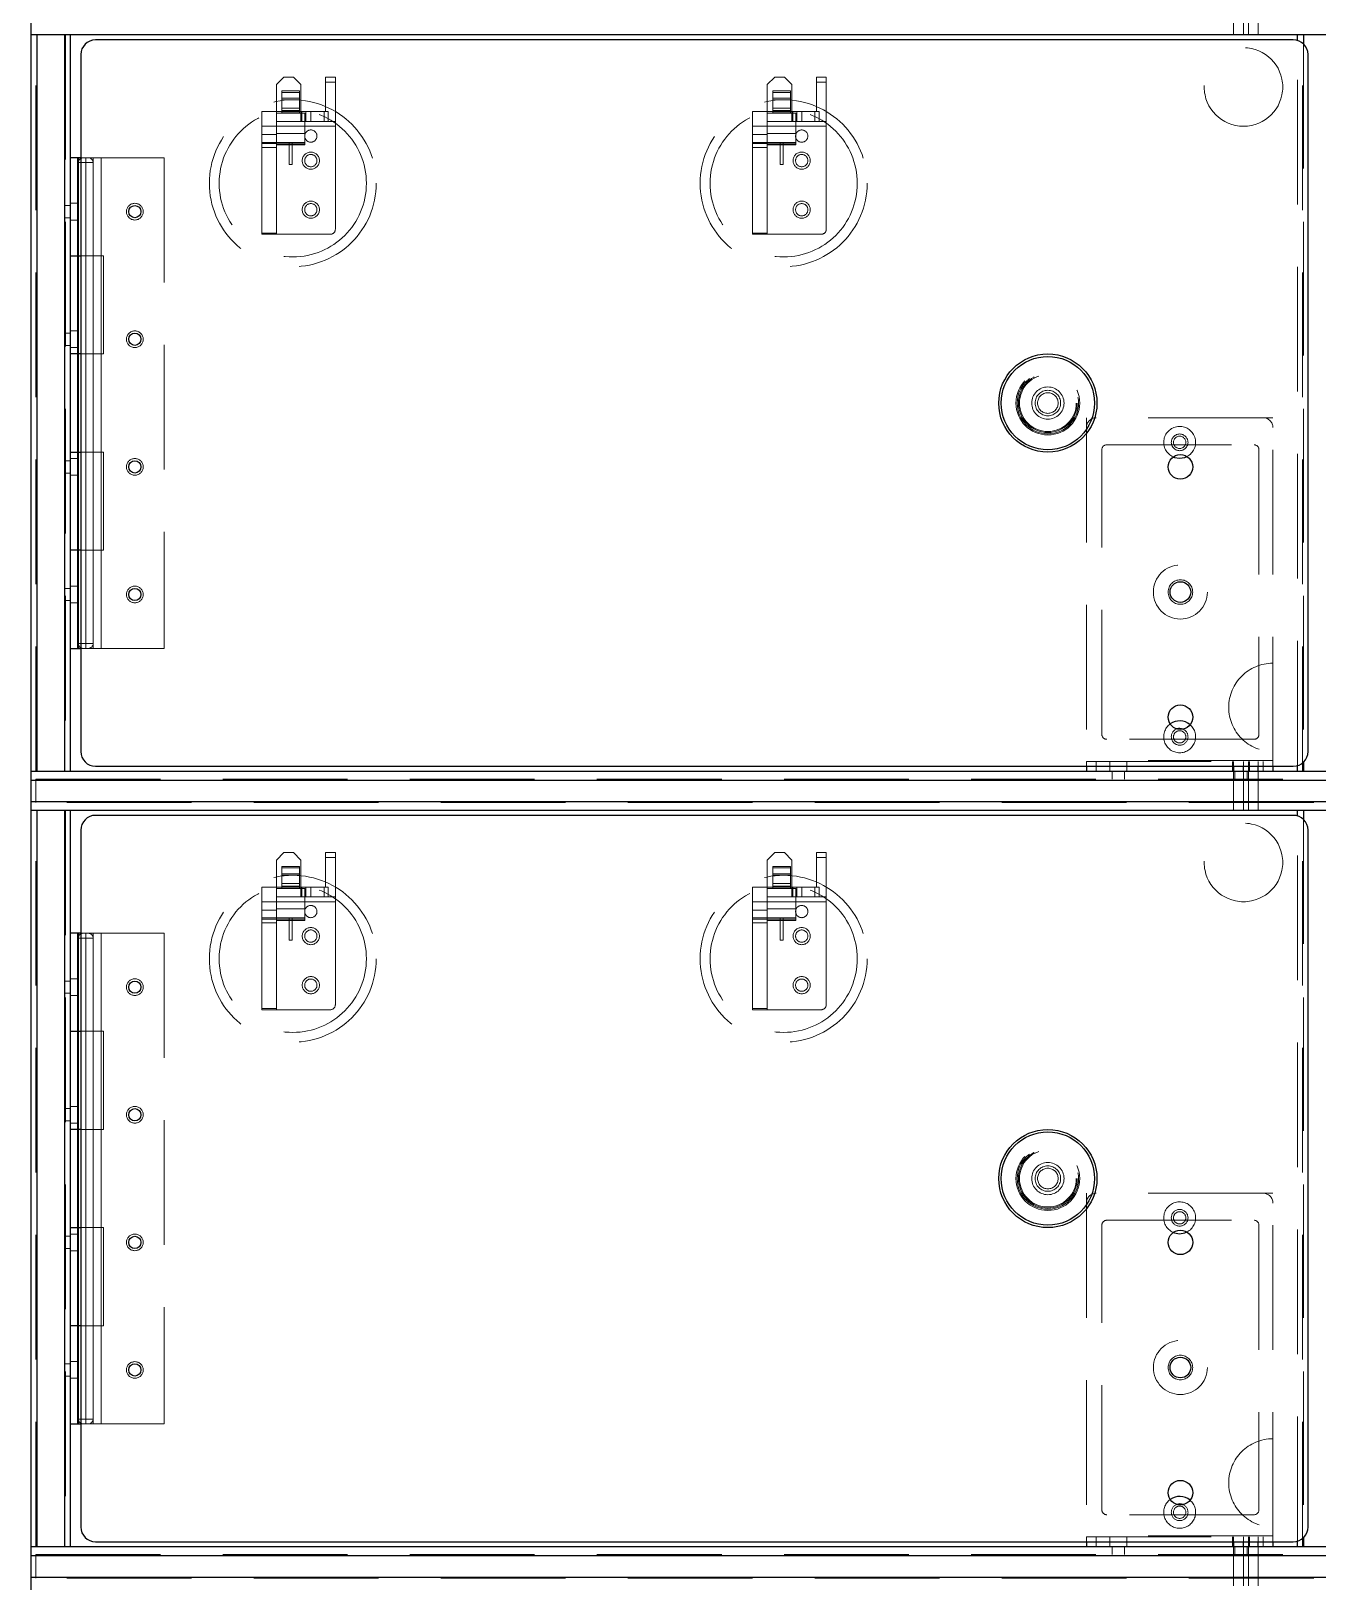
# Model space of a CAD drawing. Header units: millimetres. Extents: x 108 to 5832, y 144 to 4056.
# Drawn here: x 1469.8 to 1732, y 1288.6 to 1604.6 of the extents above; entities that cross this region are included whole.
import ezdxf

# ---------------------------------------------------------------- set-up
doc = ezdxf.new("R2010")
doc.units = ezdxf.units.MM
doc.header["$LTSCALE"] = 20
doc.linetypes.add('HIDDEN', pattern=[1.905, 1.27, -0.635])

msp = doc.modelspace()

# ---------------------------------------------------------------- linework, layer by layer
at = {"color": 7, "linetype": 'Continuous', "lineweight": 25}
for p, q in [((1469.8, 1131.81), (1469.8, 1767.81)), ((2759.8, 1603.81), (1469.8, 1603.81)), ((1471, 1603.81), (1471, 1453.81)), ((1476.6, 1603.81), (1476.6, 1453.81)), ((1477.8, 1603.81), (1477.8, 1578.81)), ((1726.95, 1602.81), (1482.95, 1602.81)), ((1727.8, 1602.69), (1727.8, 1603.81)), ((1479.95, 1599.81), (1479.95, 1457.81)), ((1729.95, 1457.81), (1729.95, 1599.81)), ((1477.8, 1578.81), (1477.8, 1558.81)), ((1479.95, 1578.81), (1477.8, 1578.81)), ((1477.8, 1558.81), (1479.95, 1558.81)), ((1477.8, 1558.81), (1477.8, 1538.81)), ((1477.8, 1538.81), (1477.8, 1518.81)), ((1479.95, 1538.81), (1477.8, 1538.81)), ((1477.8, 1518.81), (1479.95, 1518.81)), ((1477.8, 1518.81), (1477.8, 1498.81)), ((1477.8, 1498.81), (1477.8, 1478.81)), ((1479.95, 1498.81), (1477.8, 1498.81)), ((1477.8, 1478.81), (1479.95, 1478.81)), ((1477.8, 1478.81), (1477.8, 1453.81)), ((1469.8, 1453.81), (2759.8, 1453.81)), ((1482.95, 1454.81), (1726.95, 1454.81)), ((1684.8, 1454.81), (1684.8, 1453.81)), ((1714.8, 1454.81), (1714.8, 1453.81)), ((1716.8, 1453.81), (1716.8, 1454.81)), ((1717.8, 1454.81), (1717.8, 1453.81)), ((1719.8, 1453.81), (1719.8, 1454.81)), ((1722.8, 1454.81), (1722.8, 1453.81)), ((1727.8, 1453.81), (1727.8, 1454.94)), ((1469.8, 1452.01), (2759.8, 1452.01)), ((1469.8, 1447.61), (2759.8, 1447.61)), ((2759.8, 1445.81), (1469.8, 1445.81)), ((1471, 1445.81), (1471, 1295.81)), ((1476.6, 1445.81), (1476.6, 1295.81)), ((1477.8, 1445.81), (1477.8, 1420.81)), ((1726.95, 1444.81), (1482.95, 1444.81)), ((1727.8, 1444.69), (1727.8, 1445.81)), ((1479.95, 1441.81), (1479.95, 1299.81)), ((1729.95, 1299.81), (1729.95, 1441.81)), ((1477.8, 1420.81), (1477.8, 1400.81)), ((1479.95, 1420.81), (1477.8, 1420.81)), ((1477.8, 1400.81), (1479.95, 1400.81)), ((1477.8, 1400.81), (1477.8, 1380.81)), ((1477.8, 1380.81), (1477.8, 1360.81)), ((1479.95, 1380.81), (1477.8, 1380.81)), ((1477.8, 1360.81), (1479.95, 1360.81)), ((1477.8, 1360.81), (1477.8, 1340.81)), ((1477.8, 1340.81), (1477.8, 1320.81)), ((1479.95, 1340.81), (1477.8, 1340.81)), ((1477.8, 1320.81), (1479.95, 1320.81)), ((1477.8, 1320.81), (1477.8, 1295.81)), ((1469.8, 1295.81), (2759.8, 1295.81)), ((1482.95, 1296.81), (1726.95, 1296.81)), ((1684.8, 1296.81), (1684.8, 1295.81)), ((1714.8, 1296.81), (1714.8, 1295.81)), ((1716.8, 1295.81), (1716.8, 1296.81)), ((1717.8, 1296.81), (1717.8, 1295.81)), ((1719.8, 1295.81), (1719.8, 1296.81)), ((1722.8, 1296.81), (1722.8, 1295.81)), ((1727.8, 1295.81), (1727.8, 1296.94)), ((1469.8, 1294.01), (2759.8, 1294.01)), ((1469.8, 1289.61), (2759.8, 1289.61))]:
    msp.add_line(p, q, dxfattribs=at)
at = {"color": 1, "linetype": 'HIDDEN', "lineweight": 18}
for p, q in [((1714.8, 1611.81), (1714.8, 1603.81)), ((1716.8, 1603.81), (1716.8, 1611.81)), ((1717.8, 1611.81), (1717.8, 1603.81)), ((1719.8, 1603.81), (1719.8, 1611.81)), ((1470.8, 1453.81), (1470.8, 1603.81)), ((1471, 1603.81), (1471, 1453.81)), ((1476.6, 1453.81), (1476.6, 1603.81)), ((1476.8, 1603.81), (1476.8, 1453.81)), ((1727.8, 1454.94), (1727.8, 1602.69)), ((1728.8, 1453.81), (1728.8, 1603.81)), ((1729, 1603.81), (1729, 1453.81)), ((1729, 1602), (1729, 1455.62)), ((1521.3, 1595.21), (1519.8, 1593.71)), ((1519.8, 1593.71), (1519.8, 1586.21)), ((1521.3, 1595.21), (1523.3, 1595.21)), ((1524.8, 1593.71), (1523.3, 1595.21)), ((1524.8, 1593.71), (1524.8, 1586.21)), ((1529.8, 1594.21), (1529.8, 1595.21)), ((1529.8, 1595.21), (1531.8, 1595.21)), ((1529.8, 1588.21), (1529.8, 1594.21)), ((1531.8, 1594.21), (1529.8, 1594.21)), ((1531.8, 1595.21), (1531.8, 1594.21)), ((1531.8, 1586.21), (1531.8, 1594.21)), ((1621.3, 1595.21), (1619.8, 1593.71)), ((1619.8, 1593.71), (1619.8, 1586.21)), ((1621.3, 1595.21), (1623.3, 1595.21)), ((1624.8, 1593.71), (1623.3, 1595.21)), ((1624.8, 1593.71), (1624.8, 1586.21)), ((1629.8, 1594.21), (1629.8, 1595.21)), ((1629.8, 1595.21), (1631.8, 1595.21)), ((1629.8, 1588.21), (1629.8, 1594.21)), ((1631.8, 1594.21), (1629.8, 1594.21)), ((1631.8, 1595.21), (1631.8, 1594.21)), ((1631.8, 1586.21), (1631.8, 1594.21)), ((1520.9, 1592.41), (1524.5, 1592.41)), ((1520.9, 1592.12), (1520.9, 1592.41)), ((1520.9, 1592.12), (1524.5, 1592.12)), ((1520.9, 1590.91), (1520.9, 1592.12)), ((1520.9, 1590.62), (1520.9, 1590.91)), ((1520.9, 1590.91), (1524.5, 1590.91)), ((1520.9, 1590.62), (1524.5, 1590.62)), ((1520.9, 1588.15), (1520.9, 1590.62)), ((1524.5, 1592.12), (1524.5, 1592.41)), ((1524.5, 1590.91), (1524.5, 1592.12)), ((1524.5, 1590.62), (1524.5, 1590.91)), ((1524.5, 1588.15), (1524.5, 1590.62)), ((1620.9, 1592.41), (1624.5, 1592.41)), ((1620.9, 1592.12), (1620.9, 1592.41)), ((1620.9, 1592.12), (1624.5, 1592.12)), ((1620.9, 1590.91), (1620.9, 1592.12)), ((1620.9, 1590.62), (1620.9, 1590.91)), ((1620.9, 1590.91), (1624.5, 1590.91)), ((1620.9, 1590.62), (1624.5, 1590.62)), ((1620.9, 1588.15), (1620.9, 1590.62)), ((1624.5, 1592.12), (1624.5, 1592.41)), ((1624.5, 1590.91), (1624.5, 1592.12)), ((1624.5, 1590.62), (1624.5, 1590.91)), ((1624.5, 1588.15), (1624.5, 1590.62)), ((1516.8, 1588.21), (1516.8, 1581.68)), ((1519.8, 1588.21), (1516.8, 1588.21)), ((1524.8, 1588.21), (1519.8, 1588.21)), ((1519.8, 1587.91), (1525.6, 1587.91)), ((1524.5, 1588.91), (1520.9, 1588.91)), ((1520.9, 1588.41), (1524.5, 1588.41)), ((1520.9, 1588.15), (1524.5, 1588.15)), ((1520.9, 1587.91), (1520.9, 1588.15)), ((1524.5, 1587.91), (1524.5, 1588.15)), ((1524.8, 1588.21), (1524.97, 1588.21)), ((1524.97, 1588.21), (1524.97, 1586.21)), ((1524.97, 1588.21), (1529.51, 1588.21)), ((1525.6, 1581.91), (1525.6, 1587.91)), ((1525.8, 1588.21), (1525.8, 1586.21)), ((1526.8, 1586.21), (1526.8, 1588.21)), ((1529.51, 1586.21), (1529.51, 1588.21)), ((1529.51, 1588.21), (1530.34, 1588.21)), ((1530.34, 1588.21), (1530.34, 1586.21)), ((1616.8, 1588.21), (1616.8, 1581.68)), ((1619.8, 1588.21), (1616.8, 1588.21)), ((1624.8, 1588.21), (1619.8, 1588.21)), ((1619.8, 1587.91), (1625.6, 1587.91)), ((1624.5, 1588.91), (1620.9, 1588.91)), ((1620.9, 1588.41), (1624.5, 1588.41)), ((1620.9, 1588.15), (1624.5, 1588.15)), ((1620.9, 1587.91), (1620.9, 1588.15)), ((1624.5, 1587.91), (1624.5, 1588.15)), ((1624.8, 1588.21), (1624.97, 1588.21)), ((1624.97, 1588.21), (1624.97, 1586.21)), ((1624.97, 1588.21), (1629.51, 1588.21)), ((1625.6, 1581.91), (1625.6, 1587.91)), ((1625.8, 1588.21), (1625.8, 1586.21)), ((1626.8, 1586.21), (1626.8, 1588.21)), ((1629.51, 1586.21), (1629.51, 1588.21)), ((1629.51, 1588.21), (1630.34, 1588.21)), ((1630.34, 1588.21), (1630.34, 1586.21)), ((1516.8, 1585.21), (1519.8, 1585.21)), ((1519.8, 1583.51), (1516.8, 1583.51)), ((1519.8, 1586.21), (1524.8, 1586.21)), ((1519.8, 1581.68), (1519.8, 1586.21)), ((1531.8, 1585.21), (1519.8, 1585.21)), ((1525.6, 1583.76), (1519.8, 1583.76)), ((1524.97, 1586.21), (1524.8, 1586.21)), ((1529.51, 1586.21), (1524.97, 1586.21)), ((1530.34, 1586.21), (1529.51, 1586.21)), ((1531.8, 1586.21), (1530.34, 1586.21)), ((1531.8, 1586.21), (1531.8, 1585.21)), ((1531.8, 1564.21), (1531.8, 1585.21)), ((1616.8, 1585.21), (1619.8, 1585.21)), ((1619.8, 1583.51), (1616.8, 1583.51)), ((1619.8, 1586.21), (1624.8, 1586.21)), ((1619.8, 1581.68), (1619.8, 1586.21)), ((1631.8, 1585.21), (1619.8, 1585.21)), ((1625.6, 1583.76), (1619.8, 1583.76)), ((1624.97, 1586.21), (1624.8, 1586.21)), ((1629.51, 1586.21), (1624.97, 1586.21)), ((1630.34, 1586.21), (1629.51, 1586.21)), ((1631.8, 1586.21), (1630.34, 1586.21)), ((1631.8, 1586.21), (1631.8, 1585.21)), ((1631.8, 1564.21), (1631.8, 1585.21)), ((1516.8, 1581.91), (1519.8, 1581.91)), ((1516.8, 1581.68), (1519.8, 1581.68)), ((1516.8, 1580.91), (1516.8, 1581.68)), ((1519.8, 1580.91), (1516.8, 1580.91)), ((1516.8, 1563.45), (1516.8, 1580.91)), ((1519.8, 1581.91), (1525.6, 1581.91)), ((1519.8, 1581.68), (1519.8, 1580.91)), ((1519.8, 1581.66), (1525.6, 1581.66)), ((1525.6, 1581.41), (1519.8, 1581.41)), ((1519.8, 1563.45), (1519.8, 1580.91)), ((1522.4, 1577.41), (1522.4, 1581.91)), ((1523, 1577.41), (1523, 1581.91)), ((1525.6, 1581.41), (1525.6, 1581.91)), ((1616.8, 1581.91), (1619.8, 1581.91)), ((1616.8, 1581.68), (1619.8, 1581.68)), ((1616.8, 1580.91), (1616.8, 1581.68)), ((1619.8, 1580.91), (1616.8, 1580.91)), ((1616.8, 1563.45), (1616.8, 1580.91)), ((1619.8, 1581.91), (1625.6, 1581.91)), ((1619.8, 1581.68), (1619.8, 1580.91)), ((1619.8, 1581.66), (1625.6, 1581.66)), ((1625.6, 1581.41), (1619.8, 1581.41)), ((1619.8, 1563.45), (1619.8, 1580.91)), ((1622.4, 1577.41), (1622.4, 1581.91)), ((1623, 1577.41), (1623, 1581.91)), ((1625.6, 1581.41), (1625.6, 1581.91)), ((1479.3, 1578.81), (1479.3, 1558.81)), ((1479.45, 1578.81), (1479.45, 1558.81)), ((1479.45, 1577.81), (1482.45, 1577.81)), ((1479.45, 1577.81), (1479.45, 1479.81)), ((1480.95, 1578.81), (1479.95, 1578.81)), ((1480.95, 1558.81), (1480.95, 1578.81)), ((1480.95, 1578.81), (1496.95, 1578.81)), ((1482.45, 1558.81), (1482.45, 1578.81)), ((1482.45, 1479.81), (1482.45, 1577.81)), ((1484.1, 1558.81), (1484.1, 1578.81)), ((1496.95, 1578.81), (1496.95, 1478.81)), ((1522.4, 1577.41), (1523, 1577.41)), ((1622.4, 1577.41), (1623, 1577.41)), ((1477.8, 1569.06), (1476.8, 1569.06)), ((1479.3, 1569.51), (1477.8, 1569.51)), ((1476.8, 1566.56), (1477.8, 1566.56)), ((1477.8, 1566.11), (1479.3, 1566.11)), ((1516.8, 1563.45), (1519.8, 1563.45)), ((1516.8, 1563.21), (1516.8, 1563.45)), ((1519.8, 1563.21), (1516.8, 1563.21)), ((1519.8, 1563.45), (1519.8, 1563.21)), ((1519.8, 1563.21), (1530.8, 1563.21)), ((1616.8, 1563.45), (1619.8, 1563.45)), ((1616.8, 1563.21), (1616.8, 1563.45)), ((1619.8, 1563.21), (1616.8, 1563.21)), ((1619.8, 1563.45), (1619.8, 1563.21)), ((1619.8, 1563.21), (1630.8, 1563.21)), ((1479.3, 1558.81), (1479.3, 1538.81)), ((1479.45, 1558.81), (1479.45, 1538.81)), ((1479.95, 1558.81), (1480.95, 1558.81)), ((1484.6, 1558.81), (1480.95, 1558.81)), ((1480.95, 1538.81), (1480.95, 1558.81)), ((1482.45, 1538.81), (1482.45, 1558.81)), ((1484.1, 1538.81), (1484.1, 1558.81)), ((1484.6, 1538.81), (1484.6, 1558.81)), ((1477.8, 1543.06), (1476.8, 1543.06)), ((1479.3, 1543.51), (1477.8, 1543.51)), ((1476.8, 1540.56), (1477.8, 1540.56)), ((1477.8, 1540.11), (1479.3, 1540.11)), ((1479.3, 1538.81), (1479.3, 1518.81)), ((1479.45, 1538.81), (1479.45, 1518.81)), ((1480.95, 1538.81), (1479.95, 1538.81)), ((1480.95, 1518.81), (1480.95, 1538.81)), ((1480.95, 1538.81), (1484.6, 1538.81)), ((1482.45, 1518.81), (1482.45, 1538.81)), ((1484.1, 1518.81), (1484.1, 1538.81)), ((1684.8, 1525.81), (1684.8, 1455.81)), ((1722.8, 1525.81), (1684.8, 1525.81)), ((1722.8, 1455.81), (1722.8, 1525.81)), ((1688.95, 1520.31), (1718.95, 1520.31)), ((1477.8, 1517.06), (1476.8, 1517.06)), ((1479.3, 1517.51), (1477.8, 1517.51)), ((1479.3, 1518.81), (1479.3, 1498.81)), ((1479.45, 1518.81), (1479.45, 1498.81)), ((1479.95, 1518.81), (1480.95, 1518.81)), ((1484.6, 1518.81), (1480.95, 1518.81)), ((1480.95, 1498.81), (1480.95, 1518.81)), ((1482.45, 1498.81), (1482.45, 1518.81)), ((1484.1, 1498.81), (1484.1, 1518.81)), ((1484.6, 1498.81), (1484.6, 1518.81)), ((1687.95, 1461.31), (1687.95, 1519.31)), ((1719.95, 1519.31), (1719.95, 1461.31)), ((1476.8, 1514.56), (1477.8, 1514.56)), ((1477.8, 1514.11), (1479.3, 1514.11)), ((1479.3, 1498.81), (1479.3, 1478.81)), ((1479.45, 1498.81), (1479.45, 1478.81)), ((1480.95, 1498.81), (1479.95, 1498.81)), ((1480.95, 1478.81), (1480.95, 1498.81)), ((1480.95, 1498.81), (1484.6, 1498.81)), ((1482.45, 1478.81), (1482.45, 1498.81)), ((1484.1, 1478.81), (1484.1, 1498.81)), ((1477.8, 1491.06), (1476.8, 1491.06)), ((1476.8, 1488.56), (1477.8, 1488.56)), ((1479.3, 1491.51), (1477.8, 1491.51)), ((1477.8, 1488.11), (1479.3, 1488.11)), ((1482.45, 1479.81), (1479.45, 1479.81)), ((1479.95, 1478.81), (1480.95, 1478.81)), ((1496.95, 1478.81), (1480.95, 1478.81)), ((1718.95, 1460.31), (1688.95, 1460.31)), ((1722.8, 1456.01), (1684.8, 1456.01)), ((1684.8, 1455.81), (1722.8, 1455.81)), ((1684.8, 1455.81), (1684.8, 1454.81)), ((1686.8, 1453.81), (1686.8, 1455.81)), ((1689.55, 1455.81), (1689.55, 1453.81)), ((1690.05, 1453.81), (1690.05, 1452.21)), ((1692.55, 1452.21), (1692.55, 1453.81)), ((1693.05, 1453.81), (1693.05, 1455.81)), ((1714.55, 1455.81), (1714.55, 1453.81)), ((1714.8, 1455.81), (1714.8, 1454.81)), ((1714.8, 1453.81), (1714.8, 1445.81)), ((1715.05, 1453.81), (1715.05, 1452.21)), ((1716.8, 1454.81), (1716.8, 1455.81)), ((1716.8, 1445.81), (1716.8, 1453.81)), ((1717.55, 1452.21), (1717.55, 1453.81)), ((1717.8, 1455.81), (1717.8, 1454.81)), ((1717.8, 1453.81), (1717.8, 1445.81)), ((1718.05, 1453.81), (1718.05, 1455.81)), ((1719.8, 1454.81), (1719.8, 1455.81)), ((1719.8, 1445.81), (1719.8, 1453.81)), ((1720.8, 1455.81), (1720.8, 1453.81)), ((1722.8, 1455.81), (1722.8, 1454.81)), ((1470.8, 1452.21), (2759.8, 1452.21)), ((1470.8, 1452.01), (1470.8, 1452.21)), ((1470.8, 1447.61), (1470.8, 1452.01)), ((2759.8, 1452.01), (1470.8, 1452.01)), ((1470.8, 1447.41), (1470.8, 1447.61)), ((1470.8, 1447.61), (2759.8, 1447.61)), ((2759.8, 1447.41), (1470.8, 1447.41)), ((1470.8, 1295.81), (1470.8, 1445.81)), ((1471, 1445.81), (1471, 1295.81)), ((1476.6, 1295.81), (1476.6, 1445.81)), ((1476.8, 1445.81), (1476.8, 1295.81)), ((1727.8, 1296.94), (1727.8, 1444.69)), ((1728.8, 1295.81), (1728.8, 1445.81)), ((1729, 1445.81), (1729, 1295.81)), ((1729, 1444), (1729, 1297.62)), ((1521.3, 1437.21), (1519.8, 1435.71)), ((1519.8, 1435.71), (1519.8, 1428.21)), ((1521.3, 1437.21), (1523.3, 1437.21)), ((1524.8, 1435.71), (1523.3, 1437.21)), ((1524.8, 1435.71), (1524.8, 1428.21)), ((1529.8, 1436.21), (1529.8, 1437.21)), ((1529.8, 1437.21), (1531.8, 1437.21)), ((1531.8, 1436.21), (1529.8, 1436.21)), ((1529.8, 1430.21), (1529.8, 1436.21)), ((1531.8, 1437.21), (1531.8, 1436.21)), ((1531.8, 1428.21), (1531.8, 1436.21)), ((1621.3, 1437.21), (1619.8, 1435.71)), ((1619.8, 1435.71), (1619.8, 1428.21)), ((1621.3, 1437.21), (1623.3, 1437.21)), ((1624.8, 1435.71), (1623.3, 1437.21)), ((1624.8, 1435.71), (1624.8, 1428.21)), ((1629.8, 1436.21), (1629.8, 1437.21)), ((1629.8, 1437.21), (1631.8, 1437.21)), ((1631.8, 1436.21), (1629.8, 1436.21)), ((1629.8, 1430.21), (1629.8, 1436.21)), ((1631.8, 1437.21), (1631.8, 1436.21)), ((1631.8, 1428.21), (1631.8, 1436.21)), ((1520.9, 1434.41), (1524.5, 1434.41)), ((1520.9, 1434.12), (1520.9, 1434.41)), ((1520.9, 1434.12), (1524.5, 1434.12)), ((1520.9, 1432.91), (1520.9, 1434.12)), ((1520.9, 1432.91), (1524.5, 1432.91)), ((1520.9, 1432.62), (1520.9, 1432.91)), ((1520.9, 1432.62), (1524.5, 1432.62)), ((1520.9, 1430.15), (1520.9, 1432.62)), ((1524.5, 1434.12), (1524.5, 1434.41)), ((1524.5, 1432.91), (1524.5, 1434.12)), ((1524.5, 1432.62), (1524.5, 1432.91)), ((1524.5, 1430.15), (1524.5, 1432.62)), ((1620.9, 1434.41), (1624.5, 1434.41)), ((1620.9, 1434.12), (1620.9, 1434.41)), ((1620.9, 1434.12), (1624.5, 1434.12)), ((1620.9, 1432.91), (1620.9, 1434.12)), ((1620.9, 1432.62), (1620.9, 1432.91)), ((1620.9, 1432.91), (1624.5, 1432.91)), ((1620.9, 1432.62), (1624.5, 1432.62)), ((1620.9, 1430.15), (1620.9, 1432.62)), ((1624.5, 1434.12), (1624.5, 1434.41)), ((1624.5, 1432.91), (1624.5, 1434.12)), ((1624.5, 1432.62), (1624.5, 1432.91)), ((1624.5, 1430.15), (1624.5, 1432.62)), ((1516.8, 1430.21), (1516.8, 1423.68)), ((1519.8, 1430.21), (1516.8, 1430.21)), ((1524.8, 1430.21), (1519.8, 1430.21)), ((1519.8, 1429.91), (1525.6, 1429.91)), ((1524.5, 1430.91), (1520.9, 1430.91)), ((1520.9, 1430.41), (1524.5, 1430.41)), ((1520.9, 1430.15), (1524.5, 1430.15)), ((1520.9, 1429.91), (1520.9, 1430.15)), ((1524.5, 1429.91), (1524.5, 1430.15)), ((1524.8, 1430.21), (1524.97, 1430.21)), ((1524.97, 1430.21), (1524.97, 1428.21)), ((1524.97, 1430.21), (1529.51, 1430.21)), ((1525.6, 1423.91), (1525.6, 1429.91)), ((1525.8, 1430.21), (1525.8, 1428.21)), ((1526.8, 1428.21), (1526.8, 1430.21)), ((1529.51, 1428.21), (1529.51, 1430.21)), ((1529.51, 1430.21), (1530.34, 1430.21)), ((1530.34, 1430.21), (1530.34, 1428.21)), ((1616.8, 1430.21), (1616.8, 1423.68)), ((1619.8, 1430.21), (1616.8, 1430.21)), ((1624.8, 1430.21), (1619.8, 1430.21)), ((1619.8, 1429.91), (1625.6, 1429.91)), ((1624.5, 1430.91), (1620.9, 1430.91)), ((1620.9, 1430.41), (1624.5, 1430.41)), ((1620.9, 1430.15), (1624.5, 1430.15)), ((1620.9, 1429.91), (1620.9, 1430.15)), ((1624.5, 1429.91), (1624.5, 1430.15)), ((1624.8, 1430.21), (1624.97, 1430.21)), ((1624.97, 1430.21), (1624.97, 1428.21)), ((1624.97, 1430.21), (1629.51, 1430.21)), ((1625.6, 1423.91), (1625.6, 1429.91)), ((1625.8, 1430.21), (1625.8, 1428.21)), ((1626.8, 1428.21), (1626.8, 1430.21)), ((1629.51, 1428.21), (1629.51, 1430.21)), ((1629.51, 1430.21), (1630.34, 1430.21)), ((1630.34, 1430.21), (1630.34, 1428.21)), ((1516.8, 1427.21), (1519.8, 1427.21)), ((1519.8, 1425.51), (1516.8, 1425.51)), ((1519.8, 1428.21), (1524.8, 1428.21)), ((1519.8, 1423.68), (1519.8, 1428.21)), ((1531.8, 1427.21), (1519.8, 1427.21)), ((1525.6, 1425.76), (1519.8, 1425.76)), ((1524.97, 1428.21), (1524.8, 1428.21)), ((1529.51, 1428.21), (1524.97, 1428.21)), ((1530.34, 1428.21), (1529.51, 1428.21)), ((1531.8, 1428.21), (1530.34, 1428.21)), ((1531.8, 1428.21), (1531.8, 1427.21)), ((1531.8, 1406.21), (1531.8, 1427.21)), ((1616.8, 1427.21), (1619.8, 1427.21)), ((1619.8, 1425.51), (1616.8, 1425.51)), ((1619.8, 1428.21), (1624.8, 1428.21)), ((1619.8, 1423.68), (1619.8, 1428.21)), ((1631.8, 1427.21), (1619.8, 1427.21)), ((1625.6, 1425.76), (1619.8, 1425.76)), ((1624.97, 1428.21), (1624.8, 1428.21)), ((1629.51, 1428.21), (1624.97, 1428.21)), ((1630.34, 1428.21), (1629.51, 1428.21)), ((1631.8, 1428.21), (1630.34, 1428.21)), ((1631.8, 1428.21), (1631.8, 1427.21)), ((1631.8, 1406.21), (1631.8, 1427.21)), ((1516.8, 1423.91), (1519.8, 1423.91)), ((1516.8, 1423.68), (1519.8, 1423.68)), ((1516.8, 1422.91), (1516.8, 1423.68)), ((1519.8, 1422.91), (1516.8, 1422.91)), ((1516.8, 1405.45), (1516.8, 1422.91)), ((1519.8, 1423.91), (1525.6, 1423.91)), ((1519.8, 1423.68), (1519.8, 1422.91)), ((1519.8, 1423.66), (1525.6, 1423.66)), ((1525.6, 1423.41), (1519.8, 1423.41)), ((1519.8, 1405.45), (1519.8, 1422.91)), ((1522.4, 1419.41), (1522.4, 1423.91)), ((1523, 1419.41), (1523, 1423.91)), ((1525.6, 1423.41), (1525.6, 1423.91)), ((1616.8, 1423.91), (1619.8, 1423.91)), ((1616.8, 1423.68), (1619.8, 1423.68)), ((1616.8, 1422.91), (1616.8, 1423.68)), ((1619.8, 1422.91), (1616.8, 1422.91)), ((1616.8, 1405.45), (1616.8, 1422.91)), ((1619.8, 1423.91), (1625.6, 1423.91)), ((1619.8, 1423.68), (1619.8, 1422.91)), ((1619.8, 1423.66), (1625.6, 1423.66)), ((1625.6, 1423.41), (1619.8, 1423.41)), ((1619.8, 1405.45), (1619.8, 1422.91)), ((1622.4, 1419.41), (1622.4, 1423.91)), ((1623, 1419.41), (1623, 1423.91)), ((1625.6, 1423.41), (1625.6, 1423.91)), ((1479.3, 1420.81), (1479.3, 1400.81)), ((1479.45, 1420.81), (1479.45, 1400.81)), ((1479.45, 1419.81), (1482.45, 1419.81)), ((1479.45, 1419.81), (1479.45, 1321.81)), ((1480.95, 1420.81), (1479.95, 1420.81)), ((1480.95, 1400.81), (1480.95, 1420.81)), ((1480.95, 1420.81), (1496.95, 1420.81)), ((1482.45, 1400.81), (1482.45, 1420.81)), ((1482.45, 1321.81), (1482.45, 1419.81)), ((1484.1, 1400.81), (1484.1, 1420.81)), ((1496.95, 1420.81), (1496.95, 1320.81)), ((1522.4, 1419.41), (1523, 1419.41)), ((1622.4, 1419.41), (1623, 1419.41)), ((1477.8, 1411.06), (1476.8, 1411.06)), ((1479.3, 1411.51), (1477.8, 1411.51)), ((1476.8, 1408.56), (1477.8, 1408.56)), ((1477.8, 1408.11), (1479.3, 1408.11)), ((1516.8, 1405.45), (1519.8, 1405.45)), ((1516.8, 1405.21), (1516.8, 1405.45)), ((1519.8, 1405.21), (1516.8, 1405.21)), ((1519.8, 1405.45), (1519.8, 1405.21)), ((1519.8, 1405.21), (1530.8, 1405.21)), ((1616.8, 1405.45), (1619.8, 1405.45)), ((1616.8, 1405.21), (1616.8, 1405.45)), ((1619.8, 1405.21), (1616.8, 1405.21)), ((1619.8, 1405.45), (1619.8, 1405.21)), ((1619.8, 1405.21), (1630.8, 1405.21)), ((1479.3, 1400.81), (1479.3, 1380.81)), ((1479.45, 1400.81), (1479.45, 1380.81)), ((1479.95, 1400.81), (1480.95, 1400.81)), ((1484.6, 1400.81), (1480.95, 1400.81)), ((1480.95, 1380.81), (1480.95, 1400.81)), ((1482.45, 1380.81), (1482.45, 1400.81)), ((1484.1, 1380.81), (1484.1, 1400.81)), ((1484.6, 1380.81), (1484.6, 1400.81)), ((1477.8, 1385.06), (1476.8, 1385.06)), ((1479.3, 1385.51), (1477.8, 1385.51)), ((1476.8, 1382.56), (1477.8, 1382.56)), ((1477.8, 1382.11), (1479.3, 1382.11)), ((1479.3, 1380.81), (1479.3, 1360.81)), ((1479.45, 1380.81), (1479.45, 1360.81)), ((1480.95, 1380.81), (1479.95, 1380.81)), ((1480.95, 1360.81), (1480.95, 1380.81)), ((1480.95, 1380.81), (1484.6, 1380.81)), ((1482.45, 1360.81), (1482.45, 1380.81)), ((1484.1, 1360.81), (1484.1, 1380.81)), ((1684.8, 1367.81), (1684.8, 1297.81)), ((1722.8, 1367.81), (1684.8, 1367.81)), ((1722.8, 1297.81), (1722.8, 1367.81)), ((1688.95, 1362.31), (1718.95, 1362.31)), ((1477.8, 1359.06), (1476.8, 1359.06)), ((1479.3, 1359.51), (1477.8, 1359.51)), ((1479.3, 1360.81), (1479.3, 1340.81)), ((1479.45, 1360.81), (1479.45, 1340.81)), ((1479.95, 1360.81), (1480.95, 1360.81)), ((1484.6, 1360.81), (1480.95, 1360.81)), ((1480.95, 1340.81), (1480.95, 1360.81)), ((1482.45, 1340.81), (1482.45, 1360.81)), ((1484.1, 1340.81), (1484.1, 1360.81)), ((1484.6, 1340.81), (1484.6, 1360.81)), ((1687.95, 1303.31), (1687.95, 1361.31)), ((1719.95, 1361.31), (1719.95, 1303.31)), ((1476.8, 1356.56), (1477.8, 1356.56)), ((1477.8, 1356.11), (1479.3, 1356.11)), ((1479.3, 1340.81), (1479.3, 1320.81)), ((1479.45, 1340.81), (1479.45, 1320.81)), ((1480.95, 1340.81), (1479.95, 1340.81)), ((1480.95, 1320.81), (1480.95, 1340.81)), ((1480.95, 1340.81), (1484.6, 1340.81)), ((1482.45, 1320.81), (1482.45, 1340.81)), ((1484.1, 1320.81), (1484.1, 1340.81)), ((1477.8, 1333.06), (1476.8, 1333.06)), ((1476.8, 1330.56), (1477.8, 1330.56)), ((1479.3, 1333.51), (1477.8, 1333.51)), ((1477.8, 1330.11), (1479.3, 1330.11)), ((1482.45, 1321.81), (1479.45, 1321.81)), ((1479.95, 1320.81), (1480.95, 1320.81)), ((1496.95, 1320.81), (1480.95, 1320.81)), ((1718.95, 1302.31), (1688.95, 1302.31)), ((1722.8, 1298.01), (1684.8, 1298.01)), ((1684.8, 1297.81), (1722.8, 1297.81)), ((1684.8, 1297.81), (1684.8, 1296.81)), ((1686.8, 1295.81), (1686.8, 1297.81)), ((1689.55, 1297.81), (1689.55, 1295.81)), ((1690.05, 1295.81), (1690.05, 1294.21)), ((1692.55, 1294.21), (1692.55, 1295.81)), ((1693.05, 1295.81), (1693.05, 1297.81)), ((1714.55, 1297.81), (1714.55, 1295.81)), ((1714.8, 1297.81), (1714.8, 1296.81)), ((1714.8, 1295.81), (1714.8, 1287.81)), ((1715.05, 1295.81), (1715.05, 1294.21)), ((1716.8, 1296.81), (1716.8, 1297.81)), ((1716.8, 1287.81), (1716.8, 1295.81)), ((1717.55, 1294.21), (1717.55, 1295.81)), ((1717.8, 1297.81), (1717.8, 1296.81)), ((1717.8, 1295.81), (1717.8, 1287.81)), ((1718.05, 1295.81), (1718.05, 1297.81)), ((1719.8, 1296.81), (1719.8, 1297.81)), ((1719.8, 1287.81), (1719.8, 1295.81)), ((1720.8, 1297.81), (1720.8, 1295.81)), ((1722.8, 1297.81), (1722.8, 1296.81)), ((1470.8, 1294.21), (2759.8, 1294.21)), ((1470.8, 1294.01), (1470.8, 1294.21)), ((1470.8, 1289.61), (1470.8, 1294.01)), ((2759.8, 1294.01), (1470.8, 1294.01)), ((1470.8, 1289.41), (1470.8, 1289.61)), ((1470.8, 1289.61), (2759.8, 1289.61)), ((2759.8, 1289.41), (1470.8, 1289.41))]:
    msp.add_line(p, q, dxfattribs=at)
at = {"color": 8, "linetype": 'Continuous', "lineweight": 25}
for p, q in [((1729, 1603.81), (1729, 1602)), ((1729, 1455.62), (1729, 1453.81)), ((1729, 1445.81), (1729, 1444)), ((1729, 1297.62), (1729, 1295.81))]:
    msp.add_line(p, q, dxfattribs=at)
at = {"color": 7, "linetype": 'Continuous', "lineweight": 25, "flags": 128}
for points in [[(1702.49, 1517.84), (1702.75, 1517.74), (1703.8, 1517.56)], [(1703.8, 1517.56), (1704.86, 1517.74), (1705.29, 1517.93)], [(1702.49, 1359.84), (1702.75, 1359.74), (1703.8, 1359.56)], [(1703.8, 1359.56), (1704.86, 1359.74), (1705.29, 1359.93)]]:
    msp.add_lwpolyline(points, dxfattribs=at)
at = {"color": 1, "linetype": 'HIDDEN', "lineweight": 18}
for centre, radius in [((1716.8, 1593.21), 8), ((1523.13, 1573.59), 17), ((1623.13, 1573.59), 17), ((1523.13, 1573.59), 15), ((1623.13, 1573.59), 15), ((1526.8, 1583.21), 1.25), ((1626.8, 1583.21), 1.25), ((1526.8, 1578.21), 1.75), ((1526.8, 1578.21), 1.25), ((1626.8, 1578.21), 1.75), ((1626.8, 1578.21), 1.25), ((1490.95, 1567.81), 1.7), ((1526.8, 1568.21), 1.75), ((1526.8, 1568.21), 1.25), ((1626.8, 1568.21), 1.75), ((1626.8, 1568.21), 1.25), ((1490.95, 1541.81), 1.7), ((1676.95, 1528.81), 6.5), ((1676.95, 1528.81), 6.25), ((1676.95, 1528.81), 6), ((1676.95, 1528.81), 5.79), ((1676.95, 1528.81), 5.79), ((1676.95, 1528.81), 3.29), ((1676.95, 1528.81), 2.6), ((1676.95, 1528.81), 2.1), ((1703.8, 1520.81), 1.7), ((1703.8, 1520.81), 1.25), ((1490.95, 1515.81), 1.7), ((1703.95, 1490.31), 5.5), ((1703.95, 1490.31), 2.5), ((1490.95, 1489.81), 1.7), ((1703.8, 1460.81), 1.25), ((1716.8, 1435.21), 8), ((1523.13, 1415.59), 17), ((1623.13, 1415.59), 17), ((1523.13, 1415.59), 15), ((1623.13, 1415.59), 15), ((1526.8, 1425.21), 1.25), ((1626.8, 1425.21), 1.25), ((1526.8, 1420.21), 1.75), ((1526.8, 1420.21), 1.25), ((1626.8, 1420.21), 1.75), ((1626.8, 1420.21), 1.25), ((1490.95, 1409.81), 1.7), ((1526.8, 1410.21), 1.75), ((1526.8, 1410.21), 1.25), ((1626.8, 1410.21), 1.75), ((1626.8, 1410.21), 1.25), ((1490.95, 1383.81), 1.7), ((1676.95, 1370.81), 6.5), ((1676.95, 1370.81), 6.25), ((1676.95, 1370.81), 6), ((1676.95, 1370.81), 5.79), ((1676.95, 1370.81), 5.79), ((1676.95, 1370.81), 3.29), ((1676.95, 1370.81), 2.6), ((1676.95, 1370.81), 2.1), ((1703.8, 1362.81), 1.7), ((1703.8, 1362.81), 1.25), ((1490.95, 1357.81), 1.7), ((1703.95, 1332.31), 5.5), ((1703.95, 1332.31), 2.5), ((1490.95, 1331.81), 1.7), ((1703.8, 1302.81), 1.25)]:
    msp.add_circle(centre, radius, dxfattribs=at)
at = {"color": 7, "linetype": 'Continuous', "lineweight": 25}
for centre, radius in [((1490.95, 1567.81), 1.25), ((1490.95, 1541.81), 1.25), ((1676.95, 1528.81), 10), ((1676.95, 1528.81), 9.5), ((1490.95, 1515.81), 1.25), ((1703.95, 1515.81), 2.5), ((1703.95, 1490.31), 2.1), ((1490.95, 1489.81), 1.25), ((1703.95, 1464.81), 2.5), ((1490.95, 1409.81), 1.25), ((1490.95, 1383.81), 1.25), ((1676.95, 1370.81), 10), ((1676.95, 1370.81), 9.5), ((1490.95, 1357.81), 1.25), ((1703.95, 1357.81), 2.5), ((1703.95, 1332.31), 2.1), ((1490.95, 1331.81), 1.25), ((1703.95, 1306.81), 2.5)]:
    msp.add_circle(centre, radius, dxfattribs=at)
for centre, radius, start, end in [((1482.95, 1599.81), 3, 90, 180), ((1726.95, 1599.81), 3, 0, 90), ((1703.8, 1460.81), 3.25, 49.2568, 126.4481), ((1703.8, 1460.81), 1.7, 66.3518, 109.353), ((1482.95, 1457.81), 3, 180, 270), ((1726.95, 1457.81), 3, 270, 0), ((1482.95, 1441.81), 3, 90, 180), ((1726.95, 1441.81), 3, 0, 90), ((1703.8, 1302.81), 3.25, 49.2565, 126.4483), ((1703.8, 1302.81), 1.7, 66.3518, 109.353), ((1482.95, 1299.81), 3, 180, 270), ((1726.95, 1299.81), 3, 270, 0)]:
    msp.add_arc(centre, radius, start, end, dxfattribs=at)
at = {"color": 1, "linetype": 'HIDDEN', "lineweight": 18}
for centre, radius, start, end in [((1480.45, 1577.81), 1, 90, 180), ((1481.45, 1577.81), 1, 0, 90), ((1530.8, 1564.21), 1, 270, 0), ((1630.8, 1564.21), 1, 270, 0), ((1686.8, 1523.81), 2, 90, 180), ((1703.8, 1520.81), 3.25, 297.2683, 246.1684), ((1720.8, 1523.81), 2, 0, 90), ((1688.95, 1519.31), 1, 90, 180), ((1718.95, 1519.31), 1, 0, 90), ((1480.45, 1479.81), 1, 180, 270), ((1481.45, 1479.81), 1, 270, 0), ((1722.8, 1466.81), 9, 90, 270), ((1703.8, 1460.81), 3.25, 126.4481, 270), ((1703.8, 1460.81), 3.25, 270, 49.2568), ((1688.95, 1461.31), 1, 180, 270), ((1703.8, 1460.81), 1.7, 109.353, 270), ((1703.8, 1460.81), 1.7, 270, 66.3518), ((1718.95, 1461.31), 1, 270, 0), ((1480.45, 1419.81), 1, 90, 180), ((1481.45, 1419.81), 1, 0, 90), ((1530.8, 1406.21), 1, 270, 0), ((1630.8, 1406.21), 1, 270, 0), ((1686.8, 1365.81), 2, 90, 180), ((1703.8, 1362.81), 3.25, 297.2683, 246.1684), ((1720.8, 1365.81), 2, 0, 90), ((1688.95, 1361.31), 1, 90, 180), ((1718.95, 1361.31), 1, 0, 90), ((1480.45, 1321.81), 1, 180, 270), ((1481.45, 1321.81), 1, 270, 0), ((1722.8, 1308.81), 9, 90, 270), ((1703.8, 1302.81), 3.25, 126.4483, 270), ((1703.8, 1302.81), 3.25, 270, 49.2565), ((1688.95, 1303.31), 1, 180, 270), ((1703.8, 1302.81), 1.7, 109.353, 270), ((1703.8, 1302.81), 1.7, 270, 66.3518), ((1718.95, 1303.31), 1, 270, 0)]:
    msp.add_arc(centre, radius, start, end, dxfattribs=at)

doc.saveas('drawing.dxf')
